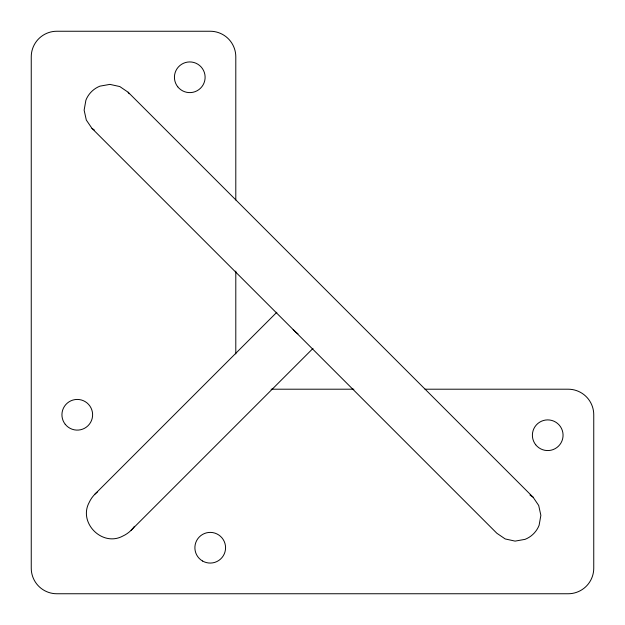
<?xml version="1.0" encoding="UTF-8"?>
<svg xmlns="http://www.w3.org/2000/svg" width="625" height="625" viewBox="0 0 625 625"><rect width="100%" height="100%" fill="white"/><g stroke="black" fill="none" stroke-linecap="round" stroke-linejoin="round"><path stroke-width="0.94" d="M94.984 494.102L276.844 312.25M131.148 530.258L313 348.406M271.102 389.203L353.898 389.203M425 389.203L568.18 389.203A25.57 25.57 0 0 1 593.75 414.773L593.75 568.18A25.57 25.57 0 0 1 568.18 593.75L56.82 593.75A25.57 25.57 0 0 1 31.25 568.18L31.25 56.82A25.57 25.57 0 0 1 56.82 31.25L210.227 31.25A25.57 25.57 0 0 1 235.797 56.82L235.797 200M128.148 92.242L119.789 86.555L109.914 84.383L99.938 86.148A24.906 24.906 0 0 0 85.898 100.188L84.133 110.164L86.305 120.039L91.992 128.398L496.852 533.258L505.211 538.945L515.086 541.117L525.062 539.344A24.906 24.906 0 0 0 539.102 525.312L540.867 515.336L538.695 505.461L533.008 497.102L128.148 92.242L129.18 93.758M91.992 128.398L94.273 129.945M529.969 495.031L533.008 497.102M235.797 271.102L235.797 353.898M134.461 526.289A28.82 28.82 0 0 1 122.703 536.117C102.344 547.094 78.156 522.906 89.133 502.547A28.82 28.82 0 0 1 97.57 491.812M297.992 333.836A25.57 24.023 45 0 1 293.148 329.461M535.703 444.758A15.344 15.344 0 0 0 561.992 440.875A15.344 15.344 0 0 0 545.484 420.055A15.344 15.344 0 0 0 535.703 444.758M65.25 424.305A15.344 15.344 0 0 0 91.539 420.422A15.344 15.344 0 0 0 75.031 399.594A15.344 15.344 0 0 0 65.25 424.305M202.555 561.016A15.344 15.344 0 0 0 225.57 547.727A15.344 15.344 0 0 0 202.555 534.445A15.344 15.344 0 0 0 202.555 561.016M177.75 86.805A15.344 15.344 0 0 0 204.039 82.922A15.344 15.344 0 0 0 187.531 62.094A15.344 15.344 0 0 0 177.75 86.805"/></g></svg>
